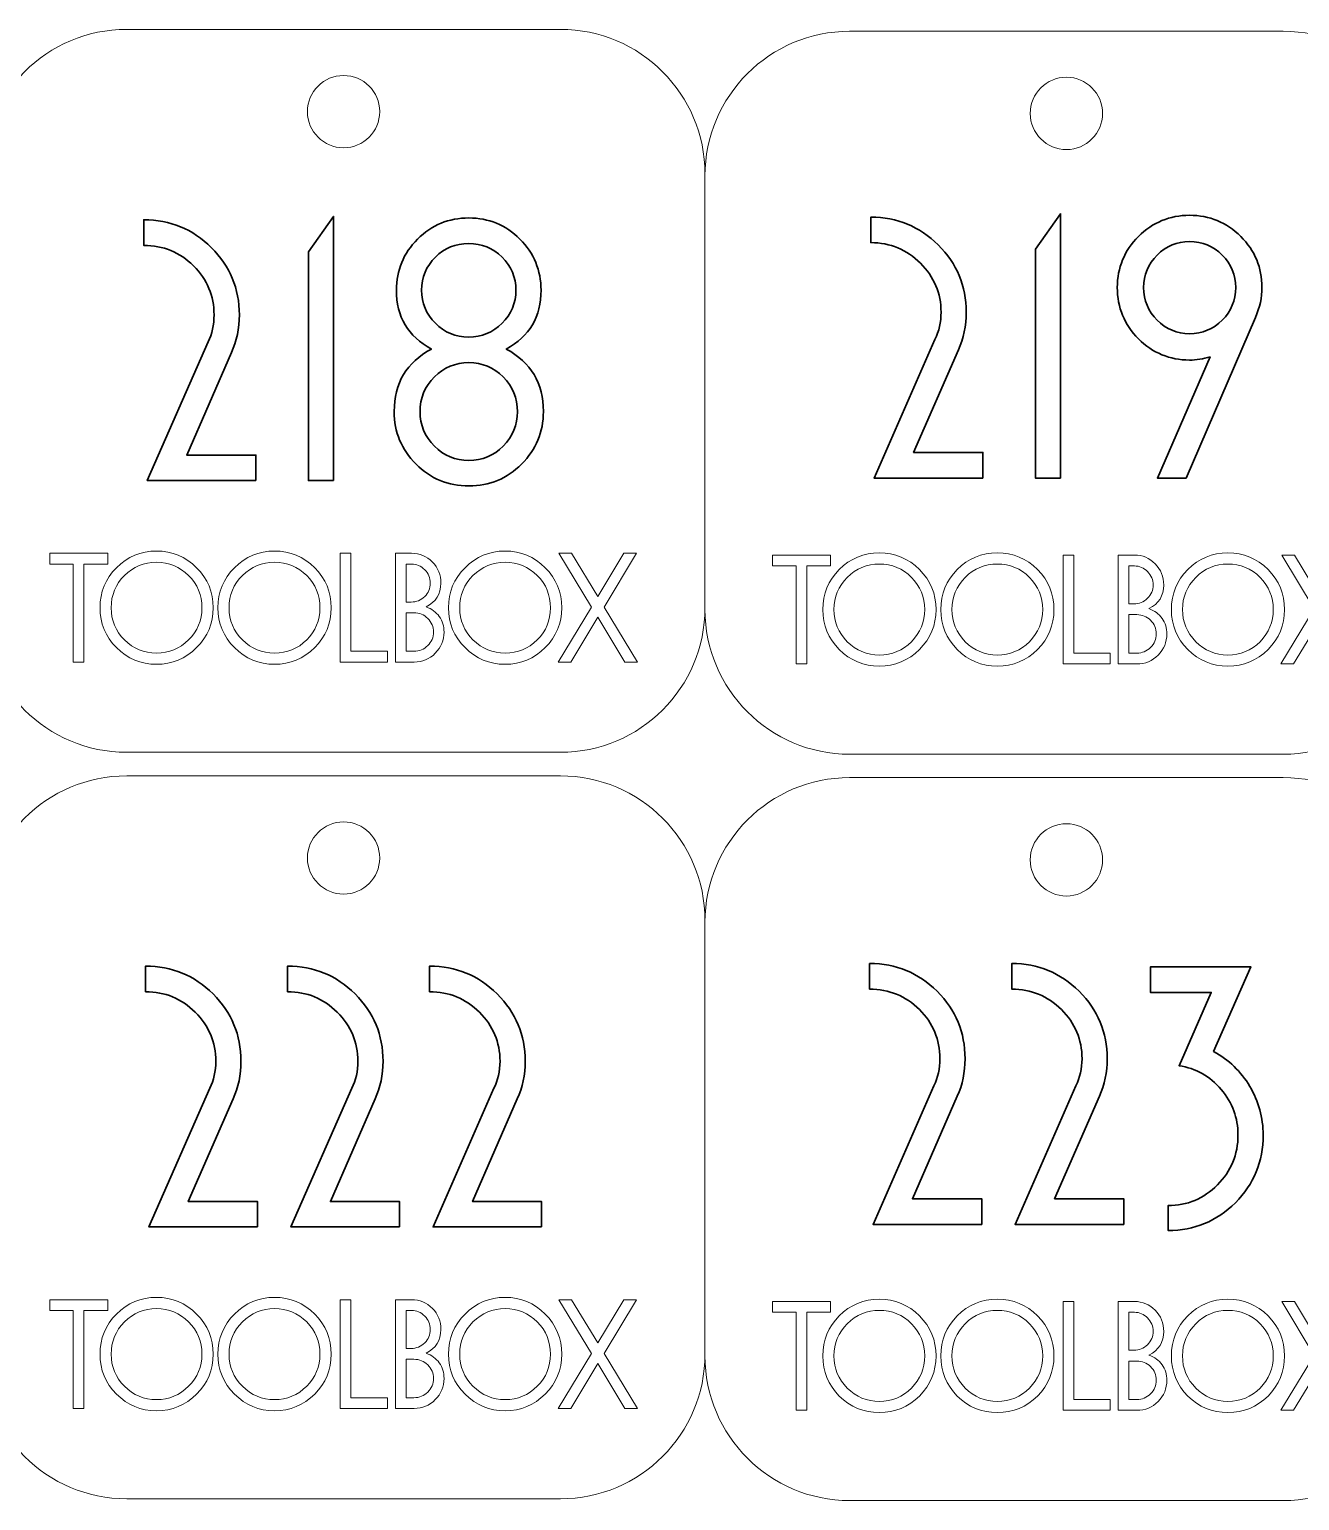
# Model space of a CAD drawing. Header units: inches. Extents: x 269 to 1026, y -294 to 278.
# Drawn here: x 322.7 to 410.6, y -33.2 to 68.5 of the extents above; entities that cross this region are included whole.
import ezdxf

# ---------------------------------------------------------------- set-up
doc = ezdxf.new("R2010")
doc.units = ezdxf.units.IN
doc.header["$MEASUREMENT"] = 0
doc.layers.add('Default', color=7, linetype='Continuous')

# ---------------------------------------------------------------- blocks, each defined once
blk = doc.blocks.new('block 391')
at = {"layer": 'Default', "color": 7, "lineweight": 35}
blk.add_lwpolyline([(343.78, 37.31), (342.04, 37.31), (342.04, 53.14), (343.78, 55.59), (343.78, 37.31)], dxfattribs=at)
for points, knots in [([(338.4, 37.31), (338.4, 37.31), (330.89, 37.31), (330.89, 37.31), (330.89, 37.31), (335.1, 46.9), (335.1, 46.9), (335.38, 47.46), (335.51, 48.08), (335.51, 48.77), (335.51, 50.09), (335.04, 51.22), (334.09, 52.17), (333.14, 53.11), (331.99, 53.58), (330.65, 53.58), (330.65, 53.58), (330.65, 55.35), (330.65, 55.35), (332.47, 55.35), (334.03, 54.71), (335.32, 53.43), (336.61, 52.15), (337.26, 50.59), (337.26, 48.77), (337.26, 47.84), (337.07, 46.97), (336.71, 46.17), (336.71, 46.17), (333.62, 39.08), (333.62, 39.08), (333.62, 39.08), (338.4, 39.08), (338.4, 39.08), (338.4, 39.08), (338.4, 37.31), (338.4, 37.31)], [0, 0, 0, 0, 1, 1, 1, 2, 2, 2, 3, 3, 3, 4, 4, 4, 5, 5, 5, 6, 6, 6, 7, 7, 7, 8, 8, 8, 9, 9, 9, 10, 10, 10, 11, 11, 11, 12, 12, 12, 12]), ([(358.29, 42.09), (358.29, 40.67), (357.79, 39.46), (356.78, 38.45), (355.78, 37.45), (354.56, 36.94), (353.14, 36.94), (351.7, 36.94), (350.48, 37.45), (349.48, 38.45), (348.47, 39.46), (347.97, 40.67), (347.97, 42.09), (347.97, 44.05), (348.83, 45.49), (350.54, 46.41), (348.93, 47.29), (348.12, 48.65), (348.12, 50.49), (348.12, 51.86), (348.61, 53.03), (349.59, 54.01), (350.57, 54.99), (351.75, 55.48), (353.14, 55.48), (354.51, 55.48), (355.68, 54.99), (356.66, 54.01), (357.64, 53.03), (358.13, 51.86), (358.13, 50.49), (358.13, 48.65), (357.33, 47.29), (355.72, 46.41), (357.43, 45.49), (358.29, 44.05), (358.29, 42.09)], [0, 0, 0, 0, 1, 1, 1, 2, 2, 2, 3, 3, 3, 4, 4, 4, 5, 5, 5, 6, 6, 6, 7, 7, 7, 8, 8, 8, 9, 9, 9, 10, 10, 10, 11, 11, 11, 12, 12, 12, 12]), ([(356.39, 50.49), (356.39, 51.37), (356.07, 52.13), (355.43, 52.77), (354.78, 53.4), (354.02, 53.71), (353.13, 53.71), (352.22, 53.71), (351.45, 53.4), (350.82, 52.77), (350.18, 52.13), (349.87, 51.37), (349.87, 50.49), (349.87, 49.59), (350.18, 48.82), (350.82, 48.19), (351.45, 47.56), (352.22, 47.24), (353.13, 47.24), (354.02, 47.24), (354.78, 47.56), (355.43, 48.19), (356.07, 48.82), (356.39, 49.59), (356.39, 50.49)], [0, 0, 0, 0, 1, 1, 1, 2, 2, 2, 3, 3, 3, 4, 4, 4, 5, 5, 5, 6, 6, 6, 7, 7, 7, 8, 8, 8, 8]), ([(356.5, 42.08), (356.5, 43.02), (356.17, 43.82), (355.51, 44.48), (354.85, 45.14), (354.06, 45.47), (353.14, 45.47), (352.21, 45.47), (351.41, 45.14), (350.75, 44.48), (350.09, 43.82), (349.76, 43.02), (349.76, 42.08), (349.76, 41.16), (350.09, 40.37), (350.75, 39.7), (351.41, 39.04), (352.21, 38.71), (353.14, 38.71), (354.06, 38.71), (354.85, 39.04), (355.51, 39.7), (356.17, 40.37), (356.5, 41.16), (356.5, 42.08)], [0, 0, 0, 0, 1, 1, 1, 2, 2, 2, 3, 3, 3, 4, 4, 4, 5, 5, 5, 6, 6, 6, 7, 7, 7, 8, 8, 8, 8])]:
    blk.add_open_spline(points, degree=3, knots=knots, dxfattribs=at)
blk = doc.blocks.new('block 390')
at = {"layer": 'Default'}
blk.add_blockref('block 391', (0, 0), dxfattribs=at)
blk = doc.blocks.new('block 393')
at = {"layer": 'Default', "color": 7, "lineweight": 35}
blk.add_lwpolyline([(394.07, 37.49), (392.33, 37.49), (392.33, 53.32), (394.07, 55.77), (394.07, 37.49)], dxfattribs=at)
for points, knots in [([(388.69, 37.49), (388.69, 37.49), (381.17, 37.49), (381.17, 37.49), (381.17, 37.49), (385.38, 47.08), (385.38, 47.08), (385.66, 47.64), (385.8, 48.26), (385.8, 48.96), (385.8, 50.27), (385.32, 51.4), (384.37, 52.35), (383.43, 53.29), (382.28, 53.77), (380.94, 53.77), (380.94, 53.77), (380.94, 55.53), (380.94, 55.53), (382.76, 55.53), (384.31, 54.89), (385.6, 53.61), (386.9, 52.33), (387.54, 50.78), (387.54, 48.96), (387.54, 48.02), (387.36, 47.15), (387, 46.36), (387, 46.36), (383.9, 39.26), (383.9, 39.26), (383.9, 39.26), (388.69, 39.26), (388.69, 39.26), (388.69, 39.26), (388.69, 37.49), (388.69, 37.49)], [0, 0, 0, 0, 1, 1, 1, 2, 2, 2, 3, 3, 3, 4, 4, 4, 5, 5, 5, 6, 6, 6, 7, 7, 7, 8, 8, 8, 9, 9, 9, 10, 10, 10, 11, 11, 11, 12, 12, 12, 12]), ([(408, 50.67), (408, 49.98), (407.85, 49.29), (407.54, 48.59), (407.54, 48.59), (402.75, 37.49), (402.75, 37.49), (402.75, 37.49), (400.77, 37.49), (400.77, 37.49), (400.77, 37.49), (404.41, 45.87), (404.41, 45.87), (403.94, 45.72), (403.46, 45.65), (402.98, 45.65), (401.61, 45.65), (400.44, 46.14), (399.46, 47.12), (398.48, 48.1), (397.99, 49.29), (397.99, 50.67), (397.99, 52.04), (398.48, 53.22), (399.46, 54.2), (400.44, 55.17), (401.62, 55.66), (402.99, 55.66), (404.37, 55.66), (405.55, 55.17), (406.53, 54.2), (407.51, 53.22), (408, 52.04), (408, 50.67)], [0, 0, 0, 0, 1, 1, 1, 2, 2, 2, 3, 3, 3, 4, 4, 4, 5, 5, 5, 6, 6, 6, 7, 7, 7, 8, 8, 8, 9, 9, 9, 10, 10, 10, 11, 11, 11, 11]), ([(406.18, 50.67), (406.18, 51.54), (405.87, 52.28), (405.25, 52.91), (404.62, 53.53), (403.87, 53.84), (402.99, 53.84), (402.12, 53.84), (401.37, 53.53), (400.75, 52.91), (400.13, 52.28), (399.81, 51.54), (399.81, 50.67), (399.81, 49.79), (400.13, 49.03), (400.75, 48.41), (401.37, 47.79), (402.12, 47.47), (402.99, 47.47), (403.87, 47.47), (404.62, 47.79), (405.25, 48.41), (405.87, 49.03), (406.18, 49.79), (406.18, 50.67)], [0, 0, 0, 0, 1, 1, 1, 2, 2, 2, 3, 3, 3, 4, 4, 4, 5, 5, 5, 6, 6, 6, 7, 7, 7, 8, 8, 8, 8])]:
    blk.add_open_spline(points, degree=3, knots=knots, dxfattribs=at)
blk = doc.blocks.new('block 392')
at = {"layer": 'Default'}
blk.add_blockref('block 393', (0, 0), dxfattribs=at)
blk = doc.blocks.new('block 399')
at = {"layer": 'Default', "color": 7, "lineweight": 35}
for points in [[(338.52, -14.31), (338.52, -14.31), (331, -14.31), (331, -14.31), (331, -14.31), (335.22, -4.72), (335.22, -4.72), (335.49, -4.17), (335.63, -3.54), (335.63, -2.85), (335.63, -1.53), (335.16, -0.4), (334.21, 0.54), (333.26, 1.49), (332.11, 1.96), (330.77, 1.96), (330.77, 1.96), (330.77, 3.73), (330.77, 3.73), (332.59, 3.73), (334.14, 3.09), (335.44, 1.81), (336.73, 0.52), (337.37, -1.03), (337.37, -2.85), (337.37, -3.78), (337.19, -4.65), (336.83, -5.45), (336.83, -5.45), (333.73, -12.55), (333.73, -12.55), (333.73, -12.55), (338.52, -12.55), (338.52, -12.55), (338.52, -12.55), (338.52, -14.31), (338.52, -14.31)], [(348.34, -14.31), (348.34, -14.31), (340.83, -14.31), (340.83, -14.31), (340.83, -14.31), (345.04, -4.72), (345.04, -4.72), (345.32, -4.17), (345.46, -3.54), (345.46, -2.85), (345.46, -1.53), (344.98, -0.4), (344.03, 0.54), (343.08, 1.49), (341.94, 1.96), (340.6, 1.96), (340.6, 1.96), (340.6, 3.73), (340.6, 3.73), (342.42, 3.73), (343.97, 3.09), (345.26, 1.81), (346.55, 0.52), (347.2, -1.03), (347.2, -2.85), (347.2, -3.78), (347.02, -4.65), (346.65, -5.45), (346.65, -5.45), (343.56, -12.55), (343.56, -12.55), (343.56, -12.55), (348.34, -12.55), (348.34, -12.55), (348.34, -12.55), (348.34, -14.31), (348.34, -14.31)], [(358.17, -14.31), (358.17, -14.31), (350.66, -14.31), (350.66, -14.31), (350.66, -14.31), (354.87, -4.72), (354.87, -4.72), (355.15, -4.17), (355.29, -3.54), (355.29, -2.85), (355.29, -1.53), (354.81, -0.4), (353.86, 0.54), (352.91, 1.49), (351.77, 1.96), (350.42, 1.96), (350.42, 1.96), (350.42, 3.73), (350.42, 3.73), (352.24, 3.73), (353.8, 3.09), (355.09, 1.81), (356.38, 0.52), (357.03, -1.03), (357.03, -2.85), (357.03, -3.78), (356.85, -4.65), (356.48, -5.45), (356.48, -5.45), (353.39, -12.55), (353.39, -12.55), (353.39, -12.55), (358.17, -12.55), (358.17, -12.55), (358.17, -12.55), (358.17, -14.31), (358.17, -14.31)]]:
    blk.add_open_spline(points, degree=3, knots=[0, 0, 0, 0, 1, 1, 1, 2, 2, 2, 3, 3, 3, 4, 4, 4, 5, 5, 5, 6, 6, 6, 7, 7, 7, 8, 8, 8, 9, 9, 9, 10, 10, 10, 11, 11, 11, 12, 12, 12, 12], dxfattribs=at)
blk = doc.blocks.new('block 398')
at = {"layer": 'Default'}
blk.add_blockref('block 399', (0, 0), dxfattribs=at)
blk = doc.blocks.new('block 401')
at = {"layer": 'Default', "color": 7, "lineweight": 35}
for points, knots in [([(388.61, -14.13), (388.61, -14.13), (381.1, -14.13), (381.1, -14.13), (381.1, -14.13), (385.31, -4.54), (385.31, -4.54), (385.58, -3.98), (385.72, -3.36), (385.72, -2.67), (385.72, -1.35), (385.25, -0.22), (384.3, 0.73), (383.35, 1.67), (382.2, 2.14), (380.86, 2.14), (380.86, 2.14), (380.86, 3.91), (380.86, 3.91), (382.68, 3.91), (384.24, 3.27), (385.53, 1.99), (386.82, 0.7), (387.46, -0.85), (387.46, -2.67), (387.46, -3.6), (387.28, -4.47), (386.92, -5.27), (386.92, -5.27), (383.82, -12.36), (383.82, -12.36), (383.82, -12.36), (388.61, -12.36), (388.61, -12.36), (388.61, -12.36), (388.61, -14.13), (388.61, -14.13)], [0, 0, 0, 0, 1, 1, 1, 2, 2, 2, 3, 3, 3, 4, 4, 4, 5, 5, 5, 6, 6, 6, 7, 7, 7, 8, 8, 8, 9, 9, 9, 10, 10, 10, 11, 11, 11, 12, 12, 12, 12]), ([(398.44, -14.13), (398.44, -14.13), (390.92, -14.13), (390.92, -14.13), (390.92, -14.13), (395.13, -4.54), (395.13, -4.54), (395.41, -3.98), (395.55, -3.36), (395.55, -2.67), (395.55, -1.35), (395.07, -0.22), (394.12, 0.73), (393.17, 1.67), (392.03, 2.14), (390.69, 2.14), (390.69, 2.14), (390.69, 3.91), (390.69, 3.91), (392.51, 3.91), (394.06, 3.27), (395.35, 1.99), (396.65, 0.7), (397.29, -0.85), (397.29, -2.67), (397.29, -3.6), (397.11, -4.47), (396.75, -5.27), (396.75, -5.27), (393.65, -12.36), (393.65, -12.36), (393.65, -12.36), (398.44, -12.36), (398.44, -12.36), (398.44, -12.36), (398.44, -14.13), (398.44, -14.13)], [0, 0, 0, 0, 1, 1, 1, 2, 2, 2, 3, 3, 3, 4, 4, 4, 5, 5, 5, 6, 6, 6, 7, 7, 7, 8, 8, 8, 9, 9, 9, 10, 10, 10, 11, 11, 11, 12, 12, 12, 12]), ([(408.08, -7.95), (408.08, -9.78), (407.44, -11.34), (406.16, -12.63), (404.87, -13.91), (403.32, -14.55), (401.5, -14.55), (401.5, -14.55), (401.5, -12.83), (401.5, -12.83), (402.83, -12.83), (403.97, -12.36), (404.92, -11.4), (405.87, -10.45), (406.34, -9.3), (406.34, -7.94), (406.34, -6.77), (405.95, -5.72), (405.18, -4.8), (404.4, -3.88), (403.43, -3.33), (402.26, -3.16), (402.26, -3.16), (404.49, 1.91), (404.49, 1.91), (404.49, 1.91), (400.28, 1.91), (400.28, 1.91), (400.28, 1.91), (400.28, 3.68), (400.28, 3.68), (400.28, 3.68), (407.23, 3.68), (407.23, 3.68), (407.23, 3.68), (404.65, -2.17), (404.65, -2.17), (405.71, -2.75), (406.54, -3.55), (407.16, -4.59), (407.77, -5.63), (408.08, -6.75), (408.08, -7.95)], [0, 0, 0, 0, 1, 1, 1, 2, 2, 2, 3, 3, 3, 4, 4, 4, 5, 5, 5, 6, 6, 6, 7, 7, 7, 8, 8, 8, 9, 9, 9, 10, 10, 10, 11, 11, 11, 12, 12, 12, 13, 13, 13, 14, 14, 14, 14])]:
    blk.add_open_spline(points, degree=3, knots=knots, dxfattribs=at)
blk = doc.blocks.new('block 400')
at = {"layer": 'Default'}
blk.add_blockref('block 401', (0, 0), dxfattribs=at)
blk = doc.blocks.new('block 674')
at = {"layer": 'Default', "color": 240, "lineweight": 9}
blk.add_open_spline([(329.47, 18.52), (329.47, 18.52), (359.47, 18.52), (359.47, 18.52), (364.99, 18.52), (369.47, 22.99), (369.47, 28.52), (369.47, 28.52), (369.47, 58.52), (369.47, 58.52), (369.47, 64.04), (364.99, 68.52), (359.47, 68.52), (359.47, 68.52), (329.47, 68.52), (329.47, 68.52), (323.95, 68.52), (319.47, 64.04), (319.47, 58.52), (319.47, 58.52), (319.47, 28.52), (319.47, 28.52), (319.47, 22.99), (323.95, 18.52), (329.47, 18.52)], degree=3, knots=[0, 0, 0, 0, 1, 1, 1, 2, 2, 2, 3, 3, 3, 4, 4, 4, 5, 5, 5, 6, 6, 6, 7, 7, 7, 8, 8, 8, 8], dxfattribs=at)
blk = doc.blocks.new('block 675')
at = {"layer": 'Default', "color": 240, "lineweight": 9}
blk.add_open_spline([(341.97, 62.83), (341.97, 64.22), (343.09, 65.33), (344.47, 65.33), (345.85, 65.33), (346.97, 64.22), (346.97, 62.83), (346.97, 61.45), (345.85, 60.33), (344.47, 60.33), (343.09, 60.33), (341.97, 61.45), (341.97, 62.83)], degree=3, knots=[0, 0, 0, 0, 1, 1, 1, 2, 2, 2, 3, 3, 3, 4, 4, 4, 4], dxfattribs=at)
blk = doc.blocks.new('block 676')
at = {"layer": 'Default', "color": 7, "lineweight": 5}
blk.add_lwpolyline([(328.15, 31.54), (326.51, 31.54), (326.51, 24.76), (325.77, 24.76), (325.77, 31.54), (324.15, 31.54), (324.15, 32.29), (328.15, 32.29), (328.15, 31.54)], dxfattribs=at)
blk = doc.blocks.new('block 677')
at = {"layer": 'Default', "color": 7, "lineweight": 5}
blk.add_open_spline([(335.45, 28.52), (335.45, 27.44), (335.07, 26.52), (334.3, 25.76), (333.54, 24.99), (332.61, 24.61), (331.53, 24.61), (330.45, 24.61), (329.52, 24.99), (328.76, 25.76), (328, 26.52), (327.62, 27.44), (327.62, 28.52), (327.62, 29.6), (328, 30.53), (328.76, 31.29), (329.52, 32.06), (330.45, 32.44), (331.53, 32.44), (332.61, 32.44), (333.54, 32.06), (334.3, 31.29), (335.07, 30.53), (335.45, 29.6), (335.45, 28.52)], degree=3, knots=[0, 0, 0, 0, 1, 1, 1, 2, 2, 2, 3, 3, 3, 4, 4, 4, 5, 5, 5, 6, 6, 6, 7, 7, 7, 8, 8, 8, 8], dxfattribs=at)
blk = doc.blocks.new('block 678')
at = {"layer": 'Default', "color": 7, "lineweight": 5}
blk.add_open_spline([(334.67, 28.52), (334.67, 29.39), (334.37, 30.13), (333.75, 30.75), (333.14, 31.36), (332.4, 31.67), (331.53, 31.67), (330.67, 31.67), (329.93, 31.36), (329.31, 30.75), (328.7, 30.13), (328.39, 29.39), (328.39, 28.52), (328.39, 27.65), (328.7, 26.91), (329.31, 26.3), (329.93, 25.68), (330.67, 25.38), (331.53, 25.38), (332.4, 25.38), (333.14, 25.68), (333.75, 26.3), (334.37, 26.91), (334.67, 27.65), (334.67, 28.52)], degree=3, knots=[0, 0, 0, 0, 1, 1, 1, 2, 2, 2, 3, 3, 3, 4, 4, 4, 5, 5, 5, 6, 6, 6, 7, 7, 7, 8, 8, 8, 8], dxfattribs=at)
blk = doc.blocks.new('block 679')
at = {"layer": 'Default', "color": 7, "lineweight": 5}
blk.add_open_spline([(343.61, 28.52), (343.61, 27.44), (343.23, 26.52), (342.47, 25.76), (341.7, 24.99), (340.78, 24.61), (339.69, 24.61), (338.61, 24.61), (337.68, 24.99), (336.92, 25.76), (336.16, 26.52), (335.78, 27.44), (335.78, 28.52), (335.78, 29.6), (336.16, 30.53), (336.92, 31.29), (337.68, 32.06), (338.61, 32.44), (339.69, 32.44), (340.78, 32.44), (341.7, 32.06), (342.47, 31.29), (343.23, 30.53), (343.61, 29.6), (343.61, 28.52)], degree=3, knots=[0, 0, 0, 0, 1, 1, 1, 2, 2, 2, 3, 3, 3, 4, 4, 4, 5, 5, 5, 6, 6, 6, 7, 7, 7, 8, 8, 8, 8], dxfattribs=at)
blk = doc.blocks.new('block 680')
at = {"layer": 'Default', "color": 7, "lineweight": 5}
blk.add_open_spline([(342.83, 28.52), (342.83, 29.39), (342.53, 30.13), (341.92, 30.75), (341.3, 31.36), (340.56, 31.67), (339.69, 31.67), (338.83, 31.67), (338.09, 31.36), (337.47, 30.75), (336.86, 30.13), (336.55, 29.39), (336.55, 28.52), (336.55, 27.65), (336.86, 26.91), (337.47, 26.3), (338.09, 25.68), (338.83, 25.38), (339.69, 25.38), (340.56, 25.38), (341.3, 25.68), (341.92, 26.3), (342.53, 26.91), (342.83, 27.65), (342.83, 28.52)], degree=3, knots=[0, 0, 0, 0, 1, 1, 1, 2, 2, 2, 3, 3, 3, 4, 4, 4, 5, 5, 5, 6, 6, 6, 7, 7, 7, 8, 8, 8, 8], dxfattribs=at)
blk = doc.blocks.new('block 681')
at = {"layer": 'Default', "color": 7, "lineweight": 5}
blk.add_lwpolyline([(347.5, 24.76), (344.24, 24.76), (344.24, 32.29), (344.98, 32.29), (344.98, 25.51), (347.5, 25.51), (347.5, 24.76)], dxfattribs=at)
blk = doc.blocks.new('block 682')
at = {"layer": 'Default', "color": 7, "lineweight": 5}
blk.add_open_spline([(351.42, 26.84), (351.42, 26.27), (351.22, 25.78), (350.81, 25.37), (350.41, 24.96), (349.92, 24.76), (349.35, 24.76), (349.35, 24.76), (348.05, 24.76), (348.05, 24.76), (348.05, 24.76), (348.05, 32.29), (348.05, 32.29), (348.05, 32.29), (349.17, 32.29), (349.17, 32.29), (349.74, 32.29), (350.22, 32.08), (350.61, 31.68), (351.01, 31.28), (351.2, 30.79), (351.2, 30.22), (351.2, 29.47), (350.86, 28.92), (350.18, 28.58), (350.56, 28.44), (350.87, 28.22), (351.09, 27.91), (351.31, 27.6), (351.42, 27.24), (351.42, 26.84)], degree=3, knots=[0, 0, 0, 0, 1, 1, 1, 2, 2, 2, 3, 3, 3, 4, 4, 4, 5, 5, 5, 6, 6, 6, 7, 7, 7, 8, 8, 8, 9, 9, 9, 10, 10, 10, 10], dxfattribs=at)
blk = doc.blocks.new('block 683')
at = {"layer": 'Default', "color": 7, "lineweight": 5}
blk.add_open_spline([(350.47, 30.22), (350.47, 30.58), (350.34, 30.89), (350.08, 31.15), (349.83, 31.41), (349.52, 31.54), (349.17, 31.54), (349.17, 31.54), (348.79, 31.54), (348.79, 31.54), (348.79, 31.54), (348.79, 28.91), (348.79, 28.91), (348.79, 28.91), (349.14, 28.91), (349.14, 28.91), (349.51, 28.91), (349.82, 29.04), (350.08, 29.3), (350.34, 29.55), (350.47, 29.86), (350.47, 30.22)], degree=3, knots=[0, 0, 0, 0, 1, 1, 1, 2, 2, 2, 3, 3, 3, 4, 4, 4, 5, 5, 5, 6, 6, 6, 7, 7, 7, 7], dxfattribs=at)
blk = doc.blocks.new('block 684')
at = {"layer": 'Default', "color": 7, "lineweight": 5}
blk.add_open_spline([(350.69, 26.84), (350.69, 27.2), (350.56, 27.52), (350.29, 27.78), (350.03, 28.04), (349.71, 28.17), (349.34, 28.17), (349.34, 28.17), (348.79, 28.17), (348.79, 28.17), (348.79, 28.17), (348.79, 25.51), (348.79, 25.51), (348.79, 25.51), (349.34, 25.51), (349.34, 25.51), (349.71, 25.51), (350.03, 25.64), (350.29, 25.9), (350.56, 26.16), (350.69, 26.47), (350.69, 26.84)], degree=3, knots=[0, 0, 0, 0, 1, 1, 1, 2, 2, 2, 3, 3, 3, 4, 4, 4, 5, 5, 5, 6, 6, 6, 7, 7, 7, 7], dxfattribs=at)
blk = doc.blocks.new('block 685')
at = {"layer": 'Default', "color": 7, "lineweight": 5}
blk.add_open_spline([(359.56, 28.52), (359.56, 27.44), (359.18, 26.52), (358.42, 25.76), (357.65, 24.99), (356.73, 24.61), (355.64, 24.61), (354.56, 24.61), (353.63, 24.99), (352.87, 25.76), (352.11, 26.52), (351.73, 27.44), (351.73, 28.52), (351.73, 29.6), (352.11, 30.53), (352.87, 31.29), (353.63, 32.06), (354.56, 32.44), (355.64, 32.44), (356.73, 32.44), (357.65, 32.06), (358.42, 31.29), (359.18, 30.53), (359.56, 29.6), (359.56, 28.52)], degree=3, knots=[0, 0, 0, 0, 1, 1, 1, 2, 2, 2, 3, 3, 3, 4, 4, 4, 5, 5, 5, 6, 6, 6, 7, 7, 7, 8, 8, 8, 8], dxfattribs=at)
blk = doc.blocks.new('block 686')
at = {"layer": 'Default', "color": 7, "lineweight": 5}
blk.add_open_spline([(358.78, 28.52), (358.78, 29.39), (358.48, 30.13), (357.87, 30.75), (357.25, 31.36), (356.51, 31.67), (355.64, 31.67), (354.78, 31.67), (354.04, 31.36), (353.42, 30.75), (352.81, 30.13), (352.5, 29.39), (352.5, 28.52), (352.5, 27.65), (352.81, 26.91), (353.42, 26.3), (354.04, 25.68), (354.78, 25.38), (355.64, 25.38), (356.51, 25.38), (357.25, 25.68), (357.87, 26.3), (358.48, 26.91), (358.78, 27.65), (358.78, 28.52)], degree=3, knots=[0, 0, 0, 0, 1, 1, 1, 2, 2, 2, 3, 3, 3, 4, 4, 4, 5, 5, 5, 6, 6, 6, 7, 7, 7, 8, 8, 8, 8], dxfattribs=at)
blk = doc.blocks.new('block 687')
at = {"layer": 'Default', "color": 7, "lineweight": 5}
blk.add_lwpolyline([(364.79, 24.76), (363.92, 24.76), (362.06, 27.86), (360.18, 24.76), (359.31, 24.76), (361.62, 28.56), (359.37, 32.29), (360.24, 32.29), (362.05, 29.3), (363.86, 32.29), (364.73, 32.29), (362.49, 28.56), (364.79, 24.76)], dxfattribs=at)
blk = doc.blocks.new('block 689')
at = {"layer": 'Default', "color": 240, "lineweight": 9}
blk.add_open_spline([(379.47, 18.39), (379.47, 18.39), (409.47, 18.39), (409.47, 18.39), (414.99, 18.39), (419.47, 22.87), (419.47, 28.39), (419.47, 28.39), (419.47, 58.39), (419.47, 58.39), (419.47, 63.91), (414.99, 68.39), (409.47, 68.39), (409.47, 68.39), (379.47, 68.39), (379.47, 68.39), (373.95, 68.39), (369.47, 63.91), (369.47, 58.39), (369.47, 58.39), (369.47, 28.39), (369.47, 28.39), (369.47, 22.87), (373.95, 18.39), (379.47, 18.39)], degree=3, knots=[0, 0, 0, 0, 1, 1, 1, 2, 2, 2, 3, 3, 3, 4, 4, 4, 5, 5, 5, 6, 6, 6, 7, 7, 7, 8, 8, 8, 8], dxfattribs=at)
blk = doc.blocks.new('block 690')
at = {"layer": 'Default', "color": 240, "lineweight": 9}
blk.add_open_spline([(391.97, 62.71), (391.97, 64.09), (393.09, 65.21), (394.47, 65.21), (395.85, 65.21), (396.97, 64.09), (396.97, 62.71), (396.97, 61.33), (395.85, 60.21), (394.47, 60.21), (393.09, 60.21), (391.97, 61.33), (391.97, 62.71)], degree=3, knots=[0, 0, 0, 0, 1, 1, 1, 2, 2, 2, 3, 3, 3, 4, 4, 4, 4], dxfattribs=at)
blk = doc.blocks.new('block 692')
at = {"layer": 'Default', "color": 7, "lineweight": 5}
blk.add_lwpolyline([(378.15, 31.41), (376.51, 31.41), (376.51, 24.63), (375.77, 24.63), (375.77, 31.41), (374.15, 31.41), (374.15, 32.16), (378.15, 32.16), (378.15, 31.41)], dxfattribs=at)
blk = doc.blocks.new('block 693')
at = {"layer": 'Default', "color": 7, "lineweight": 5}
blk.add_open_spline([(385.45, 28.39), (385.45, 27.31), (385.07, 26.39), (384.3, 25.63), (383.54, 24.86), (382.61, 24.48), (381.53, 24.48), (380.45, 24.48), (379.52, 24.86), (378.76, 25.63), (378, 26.39), (377.62, 27.31), (377.62, 28.39), (377.62, 29.47), (378, 30.4), (378.76, 31.16), (379.52, 31.93), (380.45, 32.31), (381.53, 32.31), (382.61, 32.31), (383.54, 31.93), (384.3, 31.16), (385.07, 30.4), (385.45, 29.47), (385.45, 28.39)], degree=3, knots=[0, 0, 0, 0, 1, 1, 1, 2, 2, 2, 3, 3, 3, 4, 4, 4, 5, 5, 5, 6, 6, 6, 7, 7, 7, 8, 8, 8, 8], dxfattribs=at)
blk = doc.blocks.new('block 694')
at = {"layer": 'Default', "color": 7, "lineweight": 5}
blk.add_open_spline([(384.67, 28.39), (384.67, 29.26), (384.37, 30.01), (383.75, 30.62), (383.14, 31.24), (382.4, 31.54), (381.53, 31.54), (380.67, 31.54), (379.93, 31.24), (379.31, 30.62), (378.7, 30.01), (378.39, 29.26), (378.39, 28.39), (378.39, 27.53), (378.7, 26.79), (379.31, 26.17), (379.93, 25.56), (380.67, 25.25), (381.53, 25.25), (382.4, 25.25), (383.14, 25.56), (383.75, 26.17), (384.37, 26.79), (384.67, 27.53), (384.67, 28.39)], degree=3, knots=[0, 0, 0, 0, 1, 1, 1, 2, 2, 2, 3, 3, 3, 4, 4, 4, 5, 5, 5, 6, 6, 6, 7, 7, 7, 8, 8, 8, 8], dxfattribs=at)
blk = doc.blocks.new('block 695')
at = {"layer": 'Default', "color": 7, "lineweight": 5}
blk.add_open_spline([(393.61, 28.39), (393.61, 27.31), (393.23, 26.39), (392.47, 25.63), (391.7, 24.86), (390.78, 24.48), (389.69, 24.48), (388.61, 24.48), (387.68, 24.86), (386.92, 25.63), (386.16, 26.39), (385.78, 27.31), (385.78, 28.39), (385.78, 29.47), (386.16, 30.4), (386.92, 31.16), (387.68, 31.93), (388.61, 32.31), (389.69, 32.31), (390.78, 32.31), (391.7, 31.93), (392.47, 31.16), (393.23, 30.4), (393.61, 29.47), (393.61, 28.39)], degree=3, knots=[0, 0, 0, 0, 1, 1, 1, 2, 2, 2, 3, 3, 3, 4, 4, 4, 5, 5, 5, 6, 6, 6, 7, 7, 7, 8, 8, 8, 8], dxfattribs=at)
blk = doc.blocks.new('block 696')
at = {"layer": 'Default', "color": 7, "lineweight": 5}
blk.add_open_spline([(392.83, 28.39), (392.83, 29.26), (392.53, 30.01), (391.92, 30.62), (391.3, 31.24), (390.56, 31.54), (389.69, 31.54), (388.83, 31.54), (388.09, 31.24), (387.47, 30.62), (386.86, 30.01), (386.55, 29.26), (386.55, 28.39), (386.55, 27.53), (386.86, 26.79), (387.47, 26.17), (388.09, 25.56), (388.83, 25.25), (389.69, 25.25), (390.56, 25.25), (391.3, 25.56), (391.92, 26.17), (392.53, 26.79), (392.83, 27.53), (392.83, 28.39)], degree=3, knots=[0, 0, 0, 0, 1, 1, 1, 2, 2, 2, 3, 3, 3, 4, 4, 4, 5, 5, 5, 6, 6, 6, 7, 7, 7, 8, 8, 8, 8], dxfattribs=at)
blk = doc.blocks.new('block 697')
at = {"layer": 'Default', "color": 7, "lineweight": 5}
blk.add_lwpolyline([(397.5, 24.63), (394.24, 24.63), (394.24, 32.16), (394.98, 32.16), (394.98, 25.38), (397.5, 25.38), (397.5, 24.63)], dxfattribs=at)
blk = doc.blocks.new('block 698')
at = {"layer": 'Default', "color": 7, "lineweight": 5}
blk.add_open_spline([(401.42, 26.71), (401.42, 26.14), (401.22, 25.65), (400.81, 25.24), (400.41, 24.84), (399.92, 24.63), (399.35, 24.63), (399.35, 24.63), (398.05, 24.63), (398.05, 24.63), (398.05, 24.63), (398.05, 32.16), (398.05, 32.16), (398.05, 32.16), (399.17, 32.16), (399.17, 32.16), (399.74, 32.16), (400.22, 31.96), (400.61, 31.55), (401.01, 31.15), (401.2, 30.66), (401.2, 30.09), (401.2, 29.34), (400.86, 28.79), (400.18, 28.46), (400.56, 28.32), (400.87, 28.09), (401.09, 27.78), (401.31, 27.47), (401.42, 27.11), (401.42, 26.71)], degree=3, knots=[0, 0, 0, 0, 1, 1, 1, 2, 2, 2, 3, 3, 3, 4, 4, 4, 5, 5, 5, 6, 6, 6, 7, 7, 7, 8, 8, 8, 9, 9, 9, 10, 10, 10, 10], dxfattribs=at)
blk = doc.blocks.new('block 699')
at = {"layer": 'Default', "color": 7, "lineweight": 5}
blk.add_open_spline([(400.47, 30.09), (400.47, 30.45), (400.34, 30.76), (400.08, 31.02), (399.83, 31.28), (399.52, 31.41), (399.17, 31.41), (399.17, 31.41), (398.79, 31.41), (398.79, 31.41), (398.79, 31.41), (398.79, 28.79), (398.79, 28.79), (398.79, 28.79), (399.14, 28.79), (399.14, 28.79), (399.51, 28.79), (399.82, 28.91), (400.08, 29.17), (400.34, 29.43), (400.47, 29.73), (400.47, 30.09)], degree=3, knots=[0, 0, 0, 0, 1, 1, 1, 2, 2, 2, 3, 3, 3, 4, 4, 4, 5, 5, 5, 6, 6, 6, 7, 7, 7, 7], dxfattribs=at)
blk = doc.blocks.new('block 700')
at = {"layer": 'Default', "color": 7, "lineweight": 5}
blk.add_open_spline([(400.69, 26.71), (400.69, 27.08), (400.56, 27.39), (400.29, 27.65), (400.03, 27.91), (399.71, 28.04), (399.34, 28.04), (399.34, 28.04), (398.79, 28.04), (398.79, 28.04), (398.79, 28.04), (398.79, 25.38), (398.79, 25.38), (398.79, 25.38), (399.34, 25.38), (399.34, 25.38), (399.71, 25.38), (400.03, 25.51), (400.29, 25.77), (400.56, 26.03), (400.69, 26.34), (400.69, 26.71)], degree=3, knots=[0, 0, 0, 0, 1, 1, 1, 2, 2, 2, 3, 3, 3, 4, 4, 4, 5, 5, 5, 6, 6, 6, 7, 7, 7, 7], dxfattribs=at)
blk = doc.blocks.new('block 701')
at = {"layer": 'Default', "color": 7, "lineweight": 5}
blk.add_open_spline([(409.56, 28.39), (409.56, 27.31), (409.18, 26.39), (408.42, 25.63), (407.65, 24.86), (406.73, 24.48), (405.64, 24.48), (404.56, 24.48), (403.63, 24.86), (402.87, 25.63), (402.11, 26.39), (401.73, 27.31), (401.73, 28.39), (401.73, 29.47), (402.11, 30.4), (402.87, 31.16), (403.63, 31.93), (404.56, 32.31), (405.64, 32.31), (406.73, 32.31), (407.65, 31.93), (408.42, 31.16), (409.18, 30.4), (409.56, 29.47), (409.56, 28.39)], degree=3, knots=[0, 0, 0, 0, 1, 1, 1, 2, 2, 2, 3, 3, 3, 4, 4, 4, 5, 5, 5, 6, 6, 6, 7, 7, 7, 8, 8, 8, 8], dxfattribs=at)
blk = doc.blocks.new('block 702')
at = {"layer": 'Default', "color": 7, "lineweight": 5}
blk.add_open_spline([(408.78, 28.39), (408.78, 29.26), (408.48, 30.01), (407.87, 30.62), (407.25, 31.24), (406.51, 31.54), (405.64, 31.54), (404.78, 31.54), (404.04, 31.24), (403.42, 30.62), (402.81, 30.01), (402.5, 29.26), (402.5, 28.39), (402.5, 27.53), (402.81, 26.79), (403.42, 26.17), (404.04, 25.56), (404.78, 25.25), (405.64, 25.25), (406.51, 25.25), (407.25, 25.56), (407.87, 26.17), (408.48, 26.79), (408.78, 27.53), (408.78, 28.39)], degree=3, knots=[0, 0, 0, 0, 1, 1, 1, 2, 2, 2, 3, 3, 3, 4, 4, 4, 5, 5, 5, 6, 6, 6, 7, 7, 7, 8, 8, 8, 8], dxfattribs=at)
blk = doc.blocks.new('block 703')
at = {"layer": 'Default', "color": 7, "lineweight": 5}
blk.add_lwpolyline([(414.79, 24.63), (413.92, 24.63), (412.06, 27.73), (410.18, 24.63), (409.31, 24.63), (411.62, 28.44), (409.37, 32.16), (410.24, 32.16), (412.05, 29.17), (413.86, 32.16), (414.73, 32.16), (412.49, 28.44), (414.79, 24.63)], dxfattribs=at)
blk = doc.blocks.new('block 691')
at = {"layer": 'Default'}
for name in ['block 692', 'block 693', 'block 694', 'block 695', 'block 696', 'block 697', 'block 698', 'block 701', 'block 702', 'block 703', 'block 699', 'block 700']:
    blk.add_blockref(name, (0, 0), dxfattribs=at)
blk = doc.blocks.new('block 688')
at = {"layer": 'Default'}
for name in ['block 689', 'block 690', 'block 691']:
    blk.add_blockref(name, (0, 0), dxfattribs=at)
blk = doc.blocks.new('block 734')
at = {"layer": 'Default', "color": 240, "lineweight": 9}
blk.add_open_spline([(329.47, -33.11), (329.47, -33.11), (359.47, -33.11), (359.47, -33.11), (364.99, -33.11), (369.47, -28.63), (369.47, -23.11), (369.47, -23.11), (369.47, 6.89), (369.47, 6.89), (369.47, 12.42), (364.99, 16.89), (359.47, 16.89), (359.47, 16.89), (329.47, 16.89), (329.47, 16.89), (323.95, 16.89), (319.47, 12.42), (319.47, 6.89), (319.47, 6.89), (319.47, -23.11), (319.47, -23.11), (319.47, -28.63), (323.95, -33.11), (329.47, -33.11)], degree=3, knots=[0, 0, 0, 0, 1, 1, 1, 2, 2, 2, 3, 3, 3, 4, 4, 4, 5, 5, 5, 6, 6, 6, 7, 7, 7, 8, 8, 8, 8], dxfattribs=at)
blk = doc.blocks.new('block 735')
at = {"layer": 'Default', "color": 240, "lineweight": 9}
blk.add_open_spline([(341.97, 11.21), (341.97, 12.59), (343.09, 13.71), (344.47, 13.71), (345.85, 13.71), (346.97, 12.59), (346.97, 11.21), (346.97, 9.83), (345.85, 8.71), (344.47, 8.71), (343.09, 8.71), (341.97, 9.83), (341.97, 11.21)], degree=3, knots=[0, 0, 0, 0, 1, 1, 1, 2, 2, 2, 3, 3, 3, 4, 4, 4, 4], dxfattribs=at)
blk = doc.blocks.new('block 736')
at = {"layer": 'Default', "color": 7, "lineweight": 5}
blk.add_lwpolyline([(328.15, -20.08), (326.51, -20.08), (326.51, -26.86), (325.77, -26.86), (325.77, -20.08), (324.15, -20.08), (324.15, -19.34), (328.15, -19.34), (328.15, -20.08)], dxfattribs=at)
blk = doc.blocks.new('block 737')
at = {"layer": 'Default', "color": 7, "lineweight": 5}
blk.add_open_spline([(335.45, -23.11), (335.45, -24.18), (335.07, -25.1), (334.3, -25.87), (333.54, -26.63), (332.61, -27.02), (331.53, -27.02), (330.45, -27.02), (329.52, -26.63), (328.76, -25.87), (328, -25.1), (327.62, -24.18), (327.62, -23.11), (327.62, -22.02), (328, -21.1), (328.76, -20.33), (329.52, -19.57), (330.45, -19.18), (331.53, -19.18), (332.61, -19.18), (333.54, -19.57), (334.3, -20.33), (335.07, -21.1), (335.45, -22.02), (335.45, -23.11)], degree=3, knots=[0, 0, 0, 0, 1, 1, 1, 2, 2, 2, 3, 3, 3, 4, 4, 4, 5, 5, 5, 6, 6, 6, 7, 7, 7, 8, 8, 8, 8], dxfattribs=at)
blk = doc.blocks.new('block 738')
at = {"layer": 'Default', "color": 7, "lineweight": 5}
blk.add_open_spline([(334.67, -23.11), (334.67, -22.23), (334.37, -21.49), (333.75, -20.88), (333.14, -20.26), (332.4, -19.95), (331.53, -19.95), (330.67, -19.95), (329.93, -20.26), (329.31, -20.88), (328.7, -21.49), (328.39, -22.23), (328.39, -23.11), (328.39, -23.97), (328.7, -24.71), (329.31, -25.32), (329.93, -25.94), (330.67, -26.25), (331.53, -26.25), (332.4, -26.25), (333.14, -25.94), (333.75, -25.32), (334.37, -24.71), (334.67, -23.97), (334.67, -23.11)], degree=3, knots=[0, 0, 0, 0, 1, 1, 1, 2, 2, 2, 3, 3, 3, 4, 4, 4, 5, 5, 5, 6, 6, 6, 7, 7, 7, 8, 8, 8, 8], dxfattribs=at)
blk = doc.blocks.new('block 739')
at = {"layer": 'Default', "color": 7, "lineweight": 5}
blk.add_open_spline([(343.61, -23.11), (343.61, -24.18), (343.23, -25.1), (342.47, -25.87), (341.7, -26.63), (340.78, -27.02), (339.69, -27.02), (338.61, -27.02), (337.68, -26.63), (336.92, -25.87), (336.16, -25.1), (335.78, -24.18), (335.78, -23.11), (335.78, -22.02), (336.16, -21.1), (336.92, -20.33), (337.68, -19.57), (338.61, -19.18), (339.69, -19.18), (340.78, -19.18), (341.7, -19.57), (342.47, -20.33), (343.23, -21.1), (343.61, -22.02), (343.61, -23.11)], degree=3, knots=[0, 0, 0, 0, 1, 1, 1, 2, 2, 2, 3, 3, 3, 4, 4, 4, 5, 5, 5, 6, 6, 6, 7, 7, 7, 8, 8, 8, 8], dxfattribs=at)
blk = doc.blocks.new('block 740')
at = {"layer": 'Default', "color": 7, "lineweight": 5}
blk.add_open_spline([(342.83, -23.11), (342.83, -22.23), (342.53, -21.49), (341.92, -20.88), (341.3, -20.26), (340.56, -19.95), (339.69, -19.95), (338.83, -19.95), (338.09, -20.26), (337.47, -20.88), (336.86, -21.49), (336.55, -22.23), (336.55, -23.11), (336.55, -23.97), (336.86, -24.71), (337.47, -25.32), (338.09, -25.94), (338.83, -26.25), (339.69, -26.25), (340.56, -26.25), (341.3, -25.94), (341.92, -25.32), (342.53, -24.71), (342.83, -23.97), (342.83, -23.11)], degree=3, knots=[0, 0, 0, 0, 1, 1, 1, 2, 2, 2, 3, 3, 3, 4, 4, 4, 5, 5, 5, 6, 6, 6, 7, 7, 7, 8, 8, 8, 8], dxfattribs=at)
blk = doc.blocks.new('block 741')
at = {"layer": 'Default', "color": 7, "lineweight": 5}
blk.add_lwpolyline([(347.5, -26.86), (344.24, -26.86), (344.24, -19.34), (344.98, -19.34), (344.98, -26.12), (347.5, -26.12), (347.5, -26.86)], dxfattribs=at)
blk = doc.blocks.new('block 742')
at = {"layer": 'Default', "color": 7, "lineweight": 5}
blk.add_open_spline([(351.42, -24.79), (351.42, -25.36), (351.22, -25.85), (350.81, -26.25), (350.41, -26.66), (349.92, -26.86), (349.35, -26.86), (349.35, -26.86), (348.05, -26.86), (348.05, -26.86), (348.05, -26.86), (348.05, -19.34), (348.05, -19.34), (348.05, -19.34), (349.17, -19.34), (349.17, -19.34), (349.74, -19.34), (350.22, -19.54), (350.61, -19.94), (351.01, -20.34), (351.2, -20.83), (351.2, -21.4), (351.2, -22.16), (350.86, -22.7), (350.18, -23.04), (350.56, -23.18), (350.87, -23.4), (351.09, -23.71), (351.31, -24.03), (351.42, -24.38), (351.42, -24.79)], degree=3, knots=[0, 0, 0, 0, 1, 1, 1, 2, 2, 2, 3, 3, 3, 4, 4, 4, 5, 5, 5, 6, 6, 6, 7, 7, 7, 8, 8, 8, 9, 9, 9, 10, 10, 10, 10], dxfattribs=at)
blk = doc.blocks.new('block 743')
at = {"layer": 'Default', "color": 7, "lineweight": 5}
blk.add_open_spline([(350.47, -21.4), (350.47, -21.04), (350.34, -20.73), (350.08, -20.47), (349.83, -20.21), (349.52, -20.08), (349.17, -20.08), (349.17, -20.08), (348.79, -20.08), (348.79, -20.08), (348.79, -20.08), (348.79, -22.71), (348.79, -22.71), (348.79, -22.71), (349.14, -22.71), (349.14, -22.71), (349.51, -22.71), (349.82, -22.58), (350.08, -22.33), (350.34, -22.07), (350.47, -21.76), (350.47, -21.4)], degree=3, knots=[0, 0, 0, 0, 1, 1, 1, 2, 2, 2, 3, 3, 3, 4, 4, 4, 5, 5, 5, 6, 6, 6, 7, 7, 7, 7], dxfattribs=at)
blk = doc.blocks.new('block 744')
at = {"layer": 'Default', "color": 7, "lineweight": 5}
blk.add_open_spline([(350.69, -24.79), (350.69, -24.42), (350.56, -24.11), (350.29, -23.85), (350.03, -23.59), (349.71, -23.46), (349.34, -23.46), (349.34, -23.46), (348.79, -23.46), (348.79, -23.46), (348.79, -23.46), (348.79, -26.12), (348.79, -26.12), (348.79, -26.12), (349.34, -26.12), (349.34, -26.12), (349.71, -26.12), (350.03, -25.99), (350.29, -25.73), (350.56, -25.47), (350.69, -25.15), (350.69, -24.79)], degree=3, knots=[0, 0, 0, 0, 1, 1, 1, 2, 2, 2, 3, 3, 3, 4, 4, 4, 5, 5, 5, 6, 6, 6, 7, 7, 7, 7], dxfattribs=at)
blk = doc.blocks.new('block 745')
at = {"layer": 'Default', "color": 7, "lineweight": 5}
blk.add_open_spline([(359.56, -23.11), (359.56, -24.18), (359.18, -25.1), (358.42, -25.87), (357.65, -26.63), (356.73, -27.02), (355.64, -27.02), (354.56, -27.02), (353.63, -26.63), (352.87, -25.87), (352.11, -25.1), (351.73, -24.18), (351.73, -23.11), (351.73, -22.02), (352.11, -21.1), (352.87, -20.33), (353.63, -19.57), (354.56, -19.18), (355.64, -19.18), (356.73, -19.18), (357.65, -19.57), (358.42, -20.33), (359.18, -21.1), (359.56, -22.02), (359.56, -23.11)], degree=3, knots=[0, 0, 0, 0, 1, 1, 1, 2, 2, 2, 3, 3, 3, 4, 4, 4, 5, 5, 5, 6, 6, 6, 7, 7, 7, 8, 8, 8, 8], dxfattribs=at)
blk = doc.blocks.new('block 746')
at = {"layer": 'Default', "color": 7, "lineweight": 5}
blk.add_open_spline([(358.78, -23.11), (358.78, -22.23), (358.48, -21.49), (357.87, -20.88), (357.25, -20.26), (356.51, -19.95), (355.64, -19.95), (354.78, -19.95), (354.04, -20.26), (353.42, -20.88), (352.81, -21.49), (352.5, -22.23), (352.5, -23.11), (352.5, -23.97), (352.81, -24.71), (353.42, -25.32), (354.04, -25.94), (354.78, -26.25), (355.64, -26.25), (356.51, -26.25), (357.25, -25.94), (357.87, -25.32), (358.48, -24.71), (358.78, -23.97), (358.78, -23.11)], degree=3, knots=[0, 0, 0, 0, 1, 1, 1, 2, 2, 2, 3, 3, 3, 4, 4, 4, 5, 5, 5, 6, 6, 6, 7, 7, 7, 8, 8, 8, 8], dxfattribs=at)
blk = doc.blocks.new('block 747')
at = {"layer": 'Default', "color": 7, "lineweight": 5}
blk.add_lwpolyline([(364.79, -26.86), (363.92, -26.86), (362.06, -23.76), (360.18, -26.86), (359.31, -26.86), (361.62, -23.06), (359.37, -19.34), (360.24, -19.34), (362.05, -22.33), (363.86, -19.34), (364.73, -19.34), (362.49, -23.06), (364.79, -26.86)], dxfattribs=at)
blk = doc.blocks.new('block 749')
at = {"layer": 'Default', "color": 240, "lineweight": 9}
blk.add_open_spline([(379.47, -33.23), (379.47, -33.23), (409.47, -33.23), (409.47, -33.23), (414.99, -33.23), (419.47, -28.76), (419.47, -23.23), (419.47, -23.23), (419.47, 6.77), (419.47, 6.77), (419.47, 12.29), (414.99, 16.77), (409.47, 16.77), (409.47, 16.77), (379.47, 16.77), (379.47, 16.77), (373.95, 16.77), (369.47, 12.29), (369.47, 6.77), (369.47, 6.77), (369.47, -23.23), (369.47, -23.23), (369.47, -28.76), (373.95, -33.23), (379.47, -33.23)], degree=3, knots=[0, 0, 0, 0, 1, 1, 1, 2, 2, 2, 3, 3, 3, 4, 4, 4, 5, 5, 5, 6, 6, 6, 7, 7, 7, 8, 8, 8, 8], dxfattribs=at)
blk = doc.blocks.new('block 750')
at = {"layer": 'Default', "color": 240, "lineweight": 9}
blk.add_open_spline([(391.97, 11.08), (391.97, 12.46), (393.09, 13.58), (394.47, 13.58), (395.85, 13.58), (396.97, 12.46), (396.97, 11.08), (396.97, 9.7), (395.85, 8.58), (394.47, 8.58), (393.09, 8.58), (391.97, 9.7), (391.97, 11.08)], degree=3, knots=[0, 0, 0, 0, 1, 1, 1, 2, 2, 2, 3, 3, 3, 4, 4, 4, 4], dxfattribs=at)
blk = doc.blocks.new('block 752')
at = {"layer": 'Default', "color": 7, "lineweight": 5}
blk.add_lwpolyline([(378.15, -20.21), (376.51, -20.21), (376.51, -26.99), (375.77, -26.99), (375.77, -20.21), (374.15, -20.21), (374.15, -19.46), (378.15, -19.46), (378.15, -20.21)], dxfattribs=at)
blk = doc.blocks.new('block 753')
at = {"layer": 'Default', "color": 7, "lineweight": 5}
blk.add_open_spline([(385.45, -23.23), (385.45, -24.31), (385.07, -25.23), (384.3, -26), (383.54, -26.76), (382.61, -27.14), (381.53, -27.14), (380.45, -27.14), (379.52, -26.76), (378.76, -26), (378, -25.23), (377.62, -24.31), (377.62, -23.23), (377.62, -22.15), (378, -21.22), (378.76, -20.46), (379.52, -19.69), (380.45, -19.31), (381.53, -19.31), (382.61, -19.31), (383.54, -19.69), (384.3, -20.46), (385.07, -21.22), (385.45, -22.15), (385.45, -23.23)], degree=3, knots=[0, 0, 0, 0, 1, 1, 1, 2, 2, 2, 3, 3, 3, 4, 4, 4, 5, 5, 5, 6, 6, 6, 7, 7, 7, 8, 8, 8, 8], dxfattribs=at)
blk = doc.blocks.new('block 754')
at = {"layer": 'Default', "color": 7, "lineweight": 5}
blk.add_open_spline([(384.67, -23.23), (384.67, -22.36), (384.37, -21.62), (383.75, -21), (383.14, -20.39), (382.4, -20.08), (381.53, -20.08), (380.67, -20.08), (379.93, -20.39), (379.31, -21), (378.7, -21.62), (378.39, -22.36), (378.39, -23.23), (378.39, -24.1), (378.7, -24.84), (379.31, -25.45), (379.93, -26.07), (380.67, -26.37), (381.53, -26.37), (382.4, -26.37), (383.14, -26.07), (383.75, -25.45), (384.37, -24.84), (384.67, -24.1), (384.67, -23.23)], degree=3, knots=[0, 0, 0, 0, 1, 1, 1, 2, 2, 2, 3, 3, 3, 4, 4, 4, 5, 5, 5, 6, 6, 6, 7, 7, 7, 8, 8, 8, 8], dxfattribs=at)
blk = doc.blocks.new('block 755')
at = {"layer": 'Default', "color": 7, "lineweight": 5}
blk.add_open_spline([(393.61, -23.23), (393.61, -24.31), (393.23, -25.23), (392.47, -26), (391.7, -26.76), (390.78, -27.14), (389.69, -27.14), (388.61, -27.14), (387.68, -26.76), (386.92, -26), (386.16, -25.23), (385.78, -24.31), (385.78, -23.23), (385.78, -22.15), (386.16, -21.22), (386.92, -20.46), (387.68, -19.69), (388.61, -19.31), (389.69, -19.31), (390.78, -19.31), (391.7, -19.69), (392.47, -20.46), (393.23, -21.22), (393.61, -22.15), (393.61, -23.23)], degree=3, knots=[0, 0, 0, 0, 1, 1, 1, 2, 2, 2, 3, 3, 3, 4, 4, 4, 5, 5, 5, 6, 6, 6, 7, 7, 7, 8, 8, 8, 8], dxfattribs=at)
blk = doc.blocks.new('block 756')
at = {"layer": 'Default', "color": 7, "lineweight": 5}
blk.add_open_spline([(392.83, -23.23), (392.83, -22.36), (392.53, -21.62), (391.92, -21), (391.3, -20.39), (390.56, -20.08), (389.69, -20.08), (388.83, -20.08), (388.09, -20.39), (387.47, -21), (386.86, -21.62), (386.55, -22.36), (386.55, -23.23), (386.55, -24.1), (386.86, -24.84), (387.47, -25.45), (388.09, -26.07), (388.83, -26.37), (389.69, -26.37), (390.56, -26.37), (391.3, -26.07), (391.92, -25.45), (392.53, -24.84), (392.83, -24.1), (392.83, -23.23)], degree=3, knots=[0, 0, 0, 0, 1, 1, 1, 2, 2, 2, 3, 3, 3, 4, 4, 4, 5, 5, 5, 6, 6, 6, 7, 7, 7, 8, 8, 8, 8], dxfattribs=at)
blk = doc.blocks.new('block 757')
at = {"layer": 'Default', "color": 7, "lineweight": 5}
blk.add_lwpolyline([(397.5, -26.99), (394.24, -26.99), (394.24, -19.46), (394.98, -19.46), (394.98, -26.24), (397.5, -26.24), (397.5, -26.99)], dxfattribs=at)
blk = doc.blocks.new('block 758')
at = {"layer": 'Default', "color": 7, "lineweight": 5}
blk.add_open_spline([(401.42, -24.91), (401.42, -25.48), (401.22, -25.97), (400.81, -26.38), (400.41, -26.79), (399.92, -26.99), (399.35, -26.99), (399.35, -26.99), (398.05, -26.99), (398.05, -26.99), (398.05, -26.99), (398.05, -19.46), (398.05, -19.46), (398.05, -19.46), (399.17, -19.46), (399.17, -19.46), (399.74, -19.46), (400.22, -19.67), (400.61, -20.07), (401.01, -20.47), (401.2, -20.96), (401.2, -21.53), (401.2, -22.28), (400.86, -22.83), (400.18, -23.17), (400.56, -23.31), (400.87, -23.53), (401.09, -23.84), (401.31, -24.15), (401.42, -24.51), (401.42, -24.91)], degree=3, knots=[0, 0, 0, 0, 1, 1, 1, 2, 2, 2, 3, 3, 3, 4, 4, 4, 5, 5, 5, 6, 6, 6, 7, 7, 7, 8, 8, 8, 9, 9, 9, 10, 10, 10, 10], dxfattribs=at)
blk = doc.blocks.new('block 759')
at = {"layer": 'Default', "color": 7, "lineweight": 5}
blk.add_open_spline([(400.47, -21.53), (400.47, -21.17), (400.34, -20.86), (400.08, -20.6), (399.83, -20.34), (399.52, -20.21), (399.17, -20.21), (399.17, -20.21), (398.79, -20.21), (398.79, -20.21), (398.79, -20.21), (398.79, -22.84), (398.79, -22.84), (398.79, -22.84), (399.14, -22.84), (399.14, -22.84), (399.51, -22.84), (399.82, -22.71), (400.08, -22.45), (400.34, -22.2), (400.47, -21.89), (400.47, -21.53)], degree=3, knots=[0, 0, 0, 0, 1, 1, 1, 2, 2, 2, 3, 3, 3, 4, 4, 4, 5, 5, 5, 6, 6, 6, 7, 7, 7, 7], dxfattribs=at)
blk = doc.blocks.new('block 760')
at = {"layer": 'Default', "color": 7, "lineweight": 5}
blk.add_open_spline([(400.69, -24.91), (400.69, -24.55), (400.56, -24.23), (400.29, -23.97), (400.03, -23.71), (399.71, -23.58), (399.34, -23.58), (399.34, -23.58), (398.79, -23.58), (398.79, -23.58), (398.79, -23.58), (398.79, -26.24), (398.79, -26.24), (398.79, -26.24), (399.34, -26.24), (399.34, -26.24), (399.71, -26.24), (400.03, -26.11), (400.29, -25.85), (400.56, -25.59), (400.69, -25.28), (400.69, -24.91)], degree=3, knots=[0, 0, 0, 0, 1, 1, 1, 2, 2, 2, 3, 3, 3, 4, 4, 4, 5, 5, 5, 6, 6, 6, 7, 7, 7, 7], dxfattribs=at)
blk = doc.blocks.new('block 761')
at = {"layer": 'Default', "color": 7, "lineweight": 5}
blk.add_open_spline([(409.56, -23.23), (409.56, -24.31), (409.18, -25.23), (408.42, -26), (407.65, -26.76), (406.73, -27.14), (405.64, -27.14), (404.56, -27.14), (403.63, -26.76), (402.87, -26), (402.11, -25.23), (401.73, -24.31), (401.73, -23.23), (401.73, -22.15), (402.11, -21.22), (402.87, -20.46), (403.63, -19.69), (404.56, -19.31), (405.64, -19.31), (406.73, -19.31), (407.65, -19.69), (408.42, -20.46), (409.18, -21.22), (409.56, -22.15), (409.56, -23.23)], degree=3, knots=[0, 0, 0, 0, 1, 1, 1, 2, 2, 2, 3, 3, 3, 4, 4, 4, 5, 5, 5, 6, 6, 6, 7, 7, 7, 8, 8, 8, 8], dxfattribs=at)
blk = doc.blocks.new('block 762')
at = {"layer": 'Default', "color": 7, "lineweight": 5}
blk.add_open_spline([(408.78, -23.23), (408.78, -22.36), (408.48, -21.62), (407.87, -21), (407.25, -20.39), (406.51, -20.08), (405.64, -20.08), (404.78, -20.08), (404.04, -20.39), (403.42, -21), (402.81, -21.62), (402.5, -22.36), (402.5, -23.23), (402.5, -24.1), (402.81, -24.84), (403.42, -25.45), (404.04, -26.07), (404.78, -26.37), (405.64, -26.37), (406.51, -26.37), (407.25, -26.07), (407.87, -25.45), (408.48, -24.84), (408.78, -24.1), (408.78, -23.23)], degree=3, knots=[0, 0, 0, 0, 1, 1, 1, 2, 2, 2, 3, 3, 3, 4, 4, 4, 5, 5, 5, 6, 6, 6, 7, 7, 7, 8, 8, 8, 8], dxfattribs=at)
blk = doc.blocks.new('block 763')
at = {"layer": 'Default', "color": 7, "lineweight": 5}
blk.add_lwpolyline([(414.79, -26.99), (413.92, -26.99), (412.06, -23.89), (410.18, -26.99), (409.31, -26.99), (411.62, -23.19), (409.37, -19.46), (410.24, -19.46), (412.05, -22.45), (413.86, -19.46), (414.73, -19.46), (412.49, -23.19), (414.79, -26.99)], dxfattribs=at)
blk = doc.blocks.new('block 751')
at = {"layer": 'Default'}
for name in ['block 753', 'block 755', 'block 761', 'block 752', 'block 754', 'block 756', 'block 757', 'block 758', 'block 759', 'block 762', 'block 763', 'block 760']:
    blk.add_blockref(name, (0, 0), dxfattribs=at)
blk = doc.blocks.new('block 748')
at = {"layer": 'Default'}
for name in ['block 749', 'block 750', 'block 751']:
    blk.add_blockref(name, (0, 0), dxfattribs=at)

msp = doc.modelspace()

# ---------------------------------------------------------------- block references
at = {"layer": 'Default'}
for name in ['block 674', 'block 688', 'block 675', 'block 390', 'block 392', 'block 676', 'block 677', 'block 678', 'block 679', 'block 680', 'block 681', 'block 682', 'block 685', 'block 686', 'block 687', 'block 683', 'block 684', 'block 734', 'block 748', 'block 735', 'block 398', 'block 400', 'block 737', 'block 739', 'block 745', 'block 736', 'block 738', 'block 740', 'block 741', 'block 742', 'block 743', 'block 746', 'block 747', 'block 744']:
    msp.add_blockref(name, (0, 0), dxfattribs=at)

doc.saveas('drawing.dxf')
